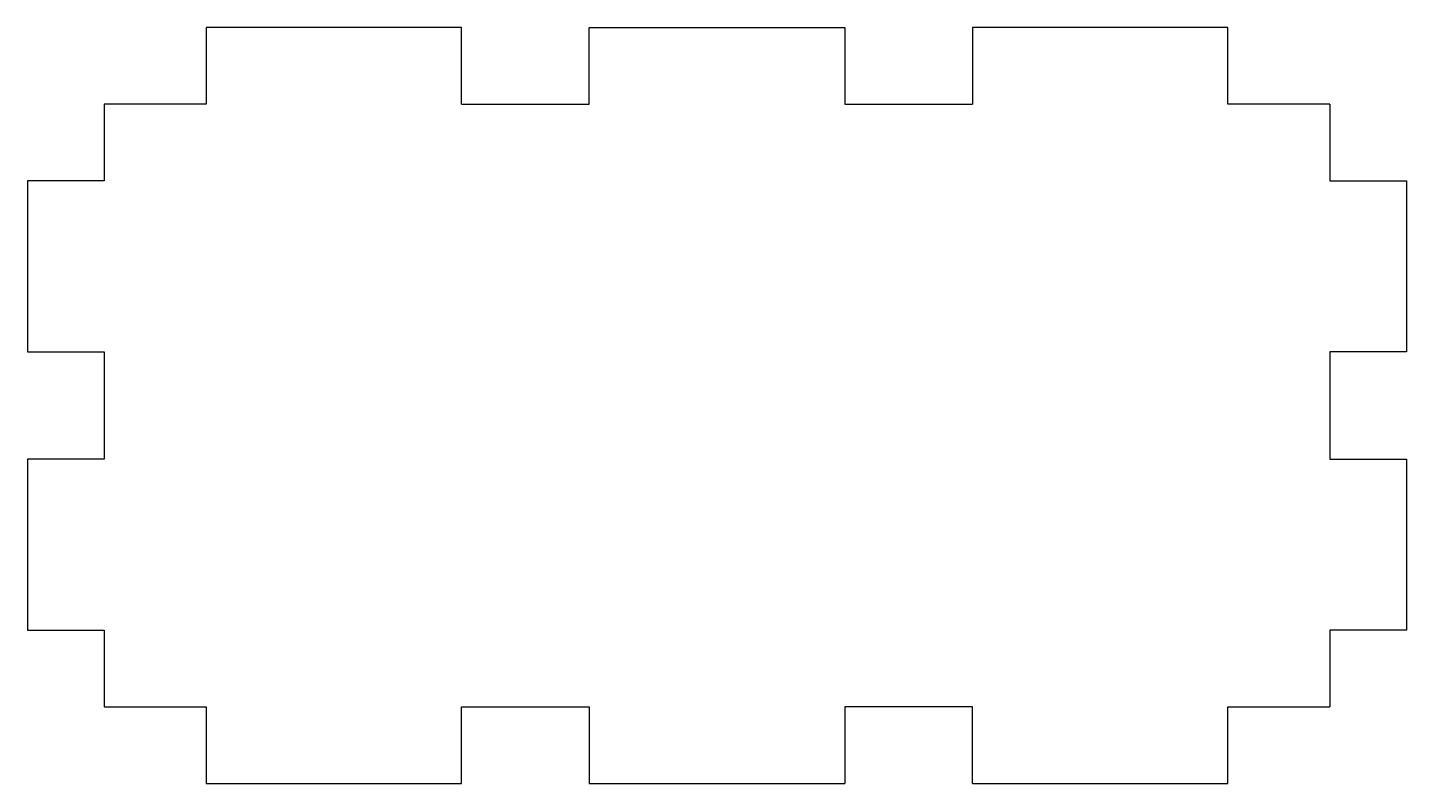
# Model space of a CAD drawing. Extents: x 0 to 54, y -3 to 26.6.
import ezdxf

# ---------------------------------------------------------------- set-up
doc = ezdxf.new("R2010")
doc.units = 0
doc.layers.get('0').update_dxf_attribs({"linetype": 'continuous'})

# ---------------------------------------------------------------- blocks, each defined once
blk = doc.blocks.new('PAD005')
at = {"color": 0}
for p, q in [((17, 26.6), (7, 26.6)), ((7, 26.6), (7, 23.6)), ((17, 23.6), (17, 26.6)), ((22, 26.6), (32, 26.6)), ((22, 23.6), (22, 26.6)), ((32, 26.6), (32, 23.6)), ((47, 26.6), (37, 26.6)), ((37, 26.6), (37, 23.6)), ((47, 23.6), (47, 26.6)), ((7, 23.6), (3, 23.6)), ((3, 23.6), (3, 20.6)), ((17, 23.6), (22, 23.6)), ((32, 23.6), (37, 23.6)), ((51, 23.6), (47, 23.6)), ((51, 23.6), (51, 20.6)), ((3, 20.6), (0, 20.6)), ((0, 20.6), (0, 13.9)), ((51, 20.6), (54, 20.6)), ((54, 20.6), (54, 13.9)), ((0, 13.9), (3, 13.9)), ((3, 13.9), (3, 9.7)), ((51, 13.9), (51, 9.7)), ((54, 13.9), (51, 13.9)), ((3, 9.7), (0, 9.7)), ((0, 9.7), (0, 3)), ((51, 9.7), (54, 9.7)), ((54, 9.7), (54, 3)), ((0, 3), (3, 3)), ((3, 3), (3, 0)), ((51, 3), (51, 0)), ((54, 3), (51, 3)), ((3, 0), (7, 0)), ((7, 0), (7, -3)), ((17, -3), (17, 0)), ((17, 0), (22, 0)), ((22, 0), (22, -3)), ((32, 0), (32, -3)), ((37, 0), (32, 0)), ((37, -3), (37, 0)), ((47, -3), (47, 0)), ((47, 0), (51, 0)), ((7, -3), (17, -3)), ((22, -3), (32, -3)), ((37, -3), (47, -3))]:
    blk.add_line(p, q, dxfattribs=at)

msp = doc.modelspace()

# ---------------------------------------------------------------- block references
at = {"color": 0}
msp.add_blockref('PAD005', (0, 0), dxfattribs=at)

doc.saveas('drawing.dxf')
